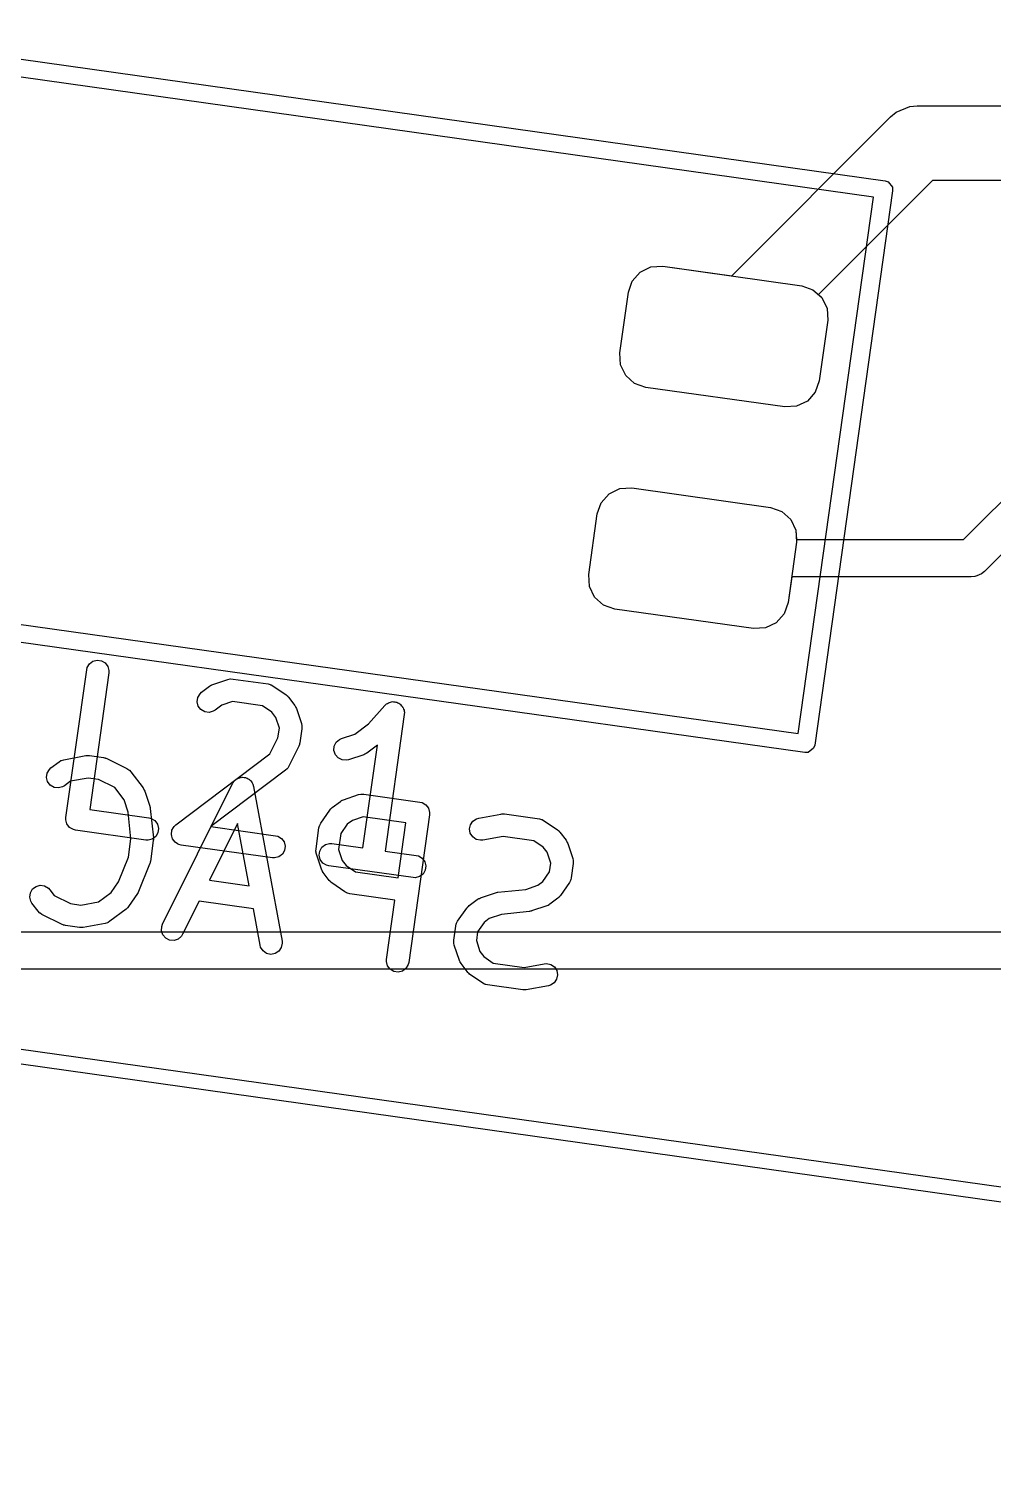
# Model space of a CAD drawing. Header units: millimetres. Extents: x 14 to 286, y -133 to -45.
# Drawn here: x 121.84 to 128.31, y -132.9 to -123.17 of the extents above; entities that cross this region are included whole.
import ezdxf

# ---------------------------------------------------------------- set-up
doc = ezdxf.new("R2010")
doc.units = ezdxf.units.MM
for name, color, linetype, true_color in [('B.Silkscreen', 31, 'CONTINUOUS', 0xe8b2a7), ('F.Cu', 13, 'CONTINUOUS', 0xc83434), ('F.Mask', 201, 'CONTINUOUS', 0xd864ff), ('F.Paste', 253, 'CONTINUOUS', 0xb4a09a), ('F.Silkscreen', 41, 'CONTINUOUS', 0xf2eda1), ('User.Drawings', 9, 'CONTINUOUS', 0xc2c2c2)]:
    doc.layers.add(name, color=color, linetype=linetype, true_color=true_color)

msp = doc.modelspace()

# ---------------------------------------------------------------- linework, layer by layer
at = {"layer": 'B.Silkscreen', "linetype": 'CONTINUOUS'}
for p, q in [((121.991974, -128.116059), (122.045757, -128.075531)), ((122.045757, -128.075531), (122.05831, -128.067876)), ((122.05831, -128.067876), (122.060919, -128.067201)), ((122.060919, -128.067201), (122.06318, -128.065737)), ((122.06318, -128.065737), (122.077309, -128.061669)), ((122.077309, -128.061669), (122.225403, -128.034395)), ((122.225403, -128.034395), (122.232817, -128.033771)), ((122.232817, -128.033771), (122.234735, -128.033275)), ((122.234735, -128.033275), (122.237397, -128.033385)), ((122.237397, -128.033385), (122.240054, -128.033162)), ((122.240054, -128.033162), (122.241992, -128.033576)), ((122.241992, -128.033576), (122.249425, -128.033885)), ((122.249425, -128.033885), (122.343737, -128.04714)), ((122.343737, -128.04714), (122.350966, -128.048892)), ((122.350966, -128.048892), (122.352944, -128.049028)), ((122.352944, -128.049028), (122.355436, -128.049975)), ((122.355436, -128.049975), (122.358026, -128.050603)), ((122.358026, -128.050603), (122.359732, -128.051608)), ((122.359732, -128.051608), (122.366688, -128.054252)), ((122.366688, -128.054252), (122.501527, -128.121289)), ((121.962231, -128.180208), (121.966303, -128.15123)), ((121.969557, -128.20854), (121.962231, -128.180208)), ((121.966303, -128.15123), (121.981156, -128.126016)), ((121.981156, -128.126016), (121.991974, -128.116059)), ((122.121888, -128.205982), (122.082246, -128.235855)), ((122.2406, -128.184118), (122.121888, -128.205982)), ((122.310807, -128.193986), (122.2406, -128.184118)), ((122.418894, -128.247722), (122.310807, -128.193986)), ((122.501527, -128.121289), (122.513987, -128.129093)), ((122.513987, -128.129093), (122.515756, -128.131124)), ((122.515756, -128.131124), (122.518079, -128.132492)), ((122.518079, -128.132492), (122.528036, -128.143311)), ((122.528036, -128.143311), (122.609092, -128.250877)), ((123.209253, -128.220568), (123.217057, -128.208107)), ((123.217057, -128.208107), (123.221098, -128.204586)), ((123.221098, -128.204586), (123.224138, -128.200174)), ((123.224138, -128.200174), (123.232031, -128.19506)), ((123.232031, -128.19506), (123.239121, -128.188884)), ((123.239121, -128.188884), (123.244198, -128.187178)), ((123.244198, -128.187178), (123.248698, -128.184264)), ((123.248698, -128.184264), (123.25795, -128.182559)), ((123.25795, -128.182559), (123.266861, -128.179567)), ((123.266861, -128.179567), (123.272203, -128.179934)), ((123.272203, -128.179934), (123.277478, -128.178963)), ((123.277478, -128.178963), (123.286681, -128.18093)), ((123.286681, -128.18093), (123.296056, -128.181575)), ((123.296056, -128.181575), (123.300852, -128.183959)), ((123.300852, -128.183959), (123.306095, -128.18508)), ((123.306095, -128.18508), (123.313839, -128.190416)), ((123.313839, -128.190416), (123.32226, -128.194602)), ((123.32226, -128.194602), (123.325781, -128.198643)), ((123.325781, -128.198643), (123.330193, -128.201683)), ((123.330193, -128.201683), (123.335304, -128.209573)), ((121.987169, -128.231911), (121.969557, -128.20854)), ((122.012383, -128.246764), (121.987169, -128.231911)), ((122.041361, -128.250836), (122.012383, -128.246764)), ((122.069693, -128.24351), (122.041361, -128.250836)), ((122.082246, -128.235855), (122.069693, -128.24351)), ((122.481973, -128.33143), (122.418894, -128.247722)), ((122.609092, -128.250877), (122.612964, -128.257227)), ((122.612964, -128.257227), (122.614268, -128.258723)), ((122.614268, -128.258723), (122.61536, -128.261156)), ((122.61536, -128.261156), (122.616747, -128.263429)), ((122.616747, -128.263429), (122.617242, -128.265346)), ((122.617242, -128.265346), (122.620292, -128.272135)), ((122.620292, -128.272135), (122.654193, -128.373074)), ((122.739991, -129.164444), (123.209253, -128.220568)), ((123.335304, -128.209573), (123.341484, -128.216666)), ((123.341484, -128.216666), (123.34319, -128.221746)), ((123.34319, -128.221746), (123.346103, -128.226243)), ((123.346103, -128.226243), (123.350171, -128.240372)), ((123.350171, -128.240372), (123.541088, -129.277031)), ((123.95324, -128.329424), (124.054179, -128.295523)), ((124.054179, -128.295523), (124.068508, -128.29223)), ((124.068508, -128.29223), (124.071195, -128.292414)), ((124.071195, -128.292414), (124.073805, -128.29174)), ((124.073805, -128.29174), (124.088495, -128.29235)), ((124.088495, -128.29235), (124.46574, -128.345368)), ((122.509377, -128.413026), (122.481973, -128.33143)), ((122.654193, -128.373074), (122.654448, -128.374187)), ((122.654448, -128.374187), (122.654709, -128.374666)), ((122.654709, -128.374666), (122.656028, -128.38106)), ((122.656028, -128.38106), (122.657486, -128.387403)), ((122.657486, -128.387403), (122.657448, -128.387944)), ((122.657448, -128.387944), (122.65768, -128.389065)), ((122.65768, -128.389065), (122.678326, -128.584315)), ((123.801164, -128.486182), (123.861574, -128.398499)), ((123.861574, -128.398499), (123.866376, -128.392813)), ((123.866376, -128.392813), (123.867381, -128.391108)), ((123.867381, -128.391108), (123.869338, -128.389306)), ((123.869338, -128.389306), (123.871061, -128.387267)), ((123.871061, -128.387267), (123.872725, -128.386188)), ((123.872725, -128.386188), (123.878199, -128.381151)), ((123.878199, -128.381151), (123.931982, -128.340623)), ((123.931982, -128.340623), (123.938334, -128.336748)), ((123.938334, -128.336748), (123.939828, -128.335448)), ((123.939828, -128.335448), (123.942257, -128.334356)), ((123.942257, -128.334356), (123.944535, -128.332968)), ((123.944535, -128.332968), (123.946454, -128.332471)), ((123.946454, -128.332471), (123.95324, -128.329424)), ((124.46574, -128.345368), (124.480029, -128.348831)), ((124.480029, -128.348831), (124.505243, -128.363684)), ((124.505243, -128.363684), (124.522854, -128.387054)), ((124.522854, -128.387054), (124.530182, -128.415386)), ((122.528187, -128.590906), (122.509377, -128.413026)), ((123.243403, -128.488819), (123.054706, -128.868364)), ((123.320173, -128.905673), (123.243403, -128.488819)), ((123.793485, -128.501683), (123.794049, -128.499049)), ((123.794049, -128.499049), (123.801164, -128.486182)), ((123.97819, -128.493622), (123.93473, -128.556704)), ((124.012535, -128.467742), (123.97819, -128.493622)), ((124.085151, -128.443354), (124.012535, -128.467742)), ((124.370594, -128.48347), (124.085151, -128.443354)), ((124.318569, -128.853641), (124.370594, -128.48347)), ((124.529572, -128.430076), (124.390399, -129.420344)), ((124.530182, -128.415386), (124.529572, -128.430076)), ((124.798082, -128.525372), (124.804199, -128.496755)), ((124.804199, -128.496755), (124.820801, -128.472657)), ((124.820801, -128.472657), (124.845362, -128.456747)), ((124.845362, -128.456747), (124.859491, -128.452679)), ((124.859491, -128.452679), (125.007585, -128.425405)), ((125.007585, -128.425405), (125.014999, -128.424781)), ((125.014999, -128.424781), (125.016917, -128.424285)), ((125.016917, -128.424285), (125.019579, -128.424395)), ((125.019579, -128.424395), (125.022236, -128.424172)), ((125.022236, -128.424172), (125.024174, -128.424586)), ((125.024174, -128.424586), (125.031607, -128.424895)), ((125.031607, -128.424895), (125.267385, -128.458032)), ((125.267385, -128.458032), (125.281674, -128.461495)), ((125.281674, -128.461495), (125.283996, -128.462862)), ((125.283996, -128.462862), (125.286631, -128.463426)), ((125.286631, -128.463426), (125.299498, -128.470541)), ((125.299498, -128.470541), (125.387181, -128.530951)), ((122.510875, -128.714087), (122.528187, -128.590906)), ((122.678326, -128.584315), (122.678344, -128.586879)), ((122.678344, -128.586879), (122.678621, -128.587949)), ((122.678621, -128.587949), (122.678392, -128.593472)), ((122.678392, -128.593472), (122.678432, -128.599017)), ((123.768773, -128.659762), (123.788655, -128.518295)), ((123.788655, -128.518295), (123.792118, -128.504006)), ((123.792118, -128.504006), (123.793485, -128.501683)), ((123.93473, -128.556704), (123.919777, -128.663105)), ((124.803383, -128.554152), (124.798082, -128.525372)), ((124.819293, -128.578713), (124.803383, -128.554152)), ((124.843391, -128.595315), (124.819293, -128.578713)), ((124.872008, -128.601432), (124.843391, -128.595315)), ((125.022782, -128.575128), (124.886659, -128.600199)), ((125.228975, -128.604107), (125.022782, -128.575128)), ((125.387181, -128.530951), (125.392863, -128.53575)), ((125.392863, -128.53575), (125.394572, -128.536757)), ((125.394572, -128.536757), (125.396377, -128.538718)), ((125.396377, -128.538718), (125.398413, -128.540438)), ((125.398413, -128.540438), (125.39949, -128.542101)), ((125.39949, -128.542101), (125.404528, -128.547575)), ((125.404528, -128.547575), (125.445057, -128.601358)), ((122.678012, -128.602639), (122.658131, -128.744106)), ((122.678118, -128.600079), (122.678012, -128.602639)), ((122.678432, -128.599017), (122.678118, -128.600079)), ((123.768163, -128.674452), (123.768773, -128.659762)), ((123.768837, -128.677061), (123.768163, -128.674452)), ((123.768653, -128.679749), (123.768837, -128.677061)), ((123.771946, -128.694079), (123.768653, -128.679749)), ((123.805847, -128.795017), (123.771946, -128.694079)), ((123.919777, -128.663105), (123.944166, -128.735721)), ((124.886659, -128.600199), (124.872008, -128.601432)), ((125.292058, -128.647568), (125.228975, -128.604107)), ((125.317937, -128.681911), (125.292058, -128.647568)), ((125.342326, -128.754527), (125.317937, -128.681911)), ((125.445057, -128.601358), (125.44893, -128.60771)), ((125.44893, -128.60771), (125.450233, -128.609205)), ((125.450233, -128.609205), (125.451325, -128.611637)), ((125.451325, -128.611637), (125.452712, -128.613911)), ((125.452712, -128.613911), (125.453207, -128.615827)), ((125.453207, -128.615827), (125.456257, -128.622616)), ((125.456257, -128.622616), (125.490158, -128.723554)), ((122.443762, -128.879894), (122.510875, -128.714087)), ((122.653382, -128.761808), (122.579717, -128.943803)), ((122.654106, -128.759348), (122.653382, -128.761808)), ((122.654668, -128.758395), (122.654106, -128.759348)), ((122.655972, -128.753013), (122.654668, -128.758395)), ((122.657536, -128.747704), (122.655972, -128.753013)), ((122.658131, -128.744106), (122.657527, -128.746598)), ((122.657527, -128.746598), (122.657536, -128.747704)), ((123.944166, -128.735721), (123.970045, -128.770064)), ((123.970045, -128.770064), (124.033127, -128.813524)), ((125.334, -128.813774), (125.342326, -128.754527)), ((125.493331, -128.757871), (125.480076, -128.852183)), ((125.490158, -128.723554), (125.493451, -128.737884)), ((125.493451, -128.737884), (125.493266, -128.740571)), ((125.493266, -128.740571), (125.493941, -128.743181)), ((125.493941, -128.743181), (125.493331, -128.757871)), ((122.394928, -128.950775), (122.443762, -128.879894)), ((123.054706, -128.868364), (123.320173, -128.905673)), ((123.808896, -128.801807), (123.805847, -128.795017)), ((123.809392, -128.803722), (123.808896, -128.801807)), ((123.810776, -128.805992), (123.809392, -128.803722)), ((123.811871, -128.808429), (123.810776, -128.805992)), ((123.813175, -128.809925), (123.811871, -128.808429)), ((123.817047, -128.816275), (123.813175, -128.809925)), ((123.857576, -128.870058), (123.817047, -128.816275)), ((123.862615, -128.875533), (123.857576, -128.870058)), ((123.863691, -128.877194), (123.862615, -128.875533)), ((123.865724, -128.878911), (123.863691, -128.877194)), ((123.867532, -128.880876), (123.865724, -128.878911)), ((123.86924, -128.881882), (123.867532, -128.880876)), ((123.874922, -128.886682), (123.86924, -128.881882)), ((123.962606, -128.947092), (123.874922, -128.886682)), ((124.033127, -128.813524), (124.318569, -128.853641)), ((125.256196, -128.902735), (125.29054, -128.876855)), ((125.29054, -128.876855), (125.334, -128.813774)), ((125.467567, -128.884296), (125.407157, -128.97198)), ((125.474682, -128.871429), (125.467567, -128.884296)), ((125.475245, -128.868794), (125.474682, -128.871429)), ((125.476613, -128.866472), (125.475245, -128.868794)), ((125.480076, -128.852183), (125.476613, -128.866472)), ((121.849567, -128.981855), (121.853639, -128.952877)), ((121.856894, -129.010187), (121.849567, -128.981855)), ((121.853639, -128.952877), (121.868491, -128.927662)), ((121.868491, -128.927662), (121.891862, -128.910051)), ((121.891862, -128.910051), (121.920194, -128.902724)), ((121.920194, -128.902724), (121.949172, -128.906796)), ((121.949172, -128.906796), (121.974387, -128.921648)), ((121.974387, -128.921648), (121.984343, -128.932466)), ((121.984343, -128.932466), (122.014216, -128.972109)), ((122.014216, -128.972109), (122.122305, -129.025847)), ((122.311224, -129.01385), (122.394928, -128.950775)), ((122.571957, -128.958214), (122.511547, -129.045898)), ((122.572512, -128.95721), (122.571957, -128.958214)), ((122.572891, -128.956825), (122.572512, -128.95721)), ((122.575913, -128.951058), (122.572891, -128.956825)), ((122.579072, -128.945347), (122.575913, -128.951058)), ((122.579185, -128.944817), (122.579072, -128.945347)), ((122.579717, -128.943803), (122.579185, -128.944817)), ((123.975473, -128.954207), (123.962606, -128.947092)), ((123.978107, -128.95477), (123.975473, -128.954207)), ((123.98043, -128.956138), (123.978107, -128.95477)), ((123.994719, -128.959601), (123.98043, -128.956138)), ((124.297693, -129.002181), (123.994719, -128.959601)), ((124.870607, -128.987309), (124.971546, -128.953407)), ((124.971546, -128.953407), (124.972661, -128.95315)), ((124.972661, -128.95315), (124.973139, -128.952891)), ((124.973139, -128.952891), (124.979523, -128.951573)), ((124.979523, -128.951573), (124.985875, -128.950114)), ((124.985875, -128.950114), (124.986417, -128.950151)), ((124.986417, -128.950151), (124.987538, -128.94992)), ((124.987538, -128.94992), (125.1746, -128.930139)), ((125.1746, -128.930139), (125.256196, -128.902735)), ((125.396009, -128.984286), (125.390532, -128.989327)), ((125.397669, -128.983211), (125.396009, -128.984286)), ((125.399386, -128.981178), (125.397669, -128.983211)), ((125.40135, -128.979371), (125.399386, -128.981178)), ((125.402356, -128.977662), (125.40135, -128.979371)), ((125.407157, -128.97198), (125.402356, -128.977662)), ((121.864549, -129.02274), (121.856894, -129.010187)), ((121.905078, -129.076523), (121.864549, -129.02274)), ((121.915034, -129.087341), (121.905078, -129.076523)), ((122.122305, -129.025847), (122.19251, -129.035713)), ((122.19251, -129.035713), (122.311224, -129.01385)), ((122.494922, -129.063245), (122.387356, -129.144302)), ((122.500397, -129.058205), (122.494922, -129.063245)), ((122.502059, -129.057129), (122.500397, -129.058205)), ((122.503779, -129.055092), (122.502059, -129.057129)), ((122.50574, -129.053288), (122.503779, -129.055092)), ((122.506744, -129.051582), (122.50574, -129.053288)), ((122.511547, -129.045898), (122.506744, -129.051582)), ((122.984317, -129.009946), (122.874307, -129.231222)), ((123.34881, -129.061172), (122.984317, -129.009946)), ((123.393568, -129.304199), (123.34881, -129.061172)), ((124.241859, -129.399468), (124.297693, -129.002181)), ((124.718532, -129.144067), (124.778942, -129.056384)), ((124.778942, -129.056384), (124.783744, -129.050698)), ((124.783744, -129.050698), (124.784749, -129.048993)), ((124.784749, -129.048993), (124.786706, -129.047191)), ((124.786706, -129.047191), (124.788429, -129.045152)), ((124.788429, -129.045152), (124.790093, -129.044073)), ((124.790093, -129.044073), (124.795567, -129.039036)), ((124.795567, -129.039036), (124.84935, -128.998508)), ((124.84935, -128.998508), (124.855703, -128.994633)), ((124.855703, -128.994633), (124.857195, -128.993334)), ((124.857195, -128.993334), (124.859623, -128.992243)), ((124.859623, -128.992243), (124.861903, -128.990853)), ((124.861903, -128.990853), (124.863823, -128.990356)), ((124.863823, -128.990356), (124.870607, -128.987309)), ((125.198562, -129.078442), (125.011499, -129.098222)), ((125.199682, -129.07821), (125.198562, -129.078442)), ((125.200224, -129.078248), (125.199682, -129.07821)), ((125.206594, -129.076783), (125.200224, -129.078248)), ((125.212961, -129.07547), (125.206594, -129.076783)), ((125.213435, -129.075212), (125.212961, -129.07547)), ((125.214554, -129.074955), (125.213435, -129.075212)), ((125.315492, -129.041054), (125.214554, -129.074955)), ((125.322278, -129.038005), (125.315492, -129.041054)), ((125.324196, -129.03751), (125.322278, -129.038005)), ((125.32647, -129.036123), (125.324196, -129.03751)), ((125.328904, -129.03503), (125.32647, -129.036123)), ((125.330399, -129.033727), (125.328904, -129.03503)), ((125.336749, -129.029855), (125.330399, -129.033727)), ((125.390532, -128.989327), (125.336749, -129.029855)), ((121.917356, -129.088708), (121.915034, -129.087341)), ((121.919126, -129.09074), (121.917356, -129.088708)), ((121.931586, -129.098544), (121.919126, -129.09074)), ((122.066426, -129.165581), (121.931586, -129.098544)), ((122.073379, -129.168224), (122.066426, -129.165581)), ((122.075087, -129.16923), (122.073379, -129.168224)), ((122.077676, -129.169857), (122.075087, -129.16923)), ((122.080169, -129.170805), (122.077676, -129.169857)), ((122.082147, -129.170941), (122.080169, -129.170805)), ((122.089376, -129.172693), (122.082147, -129.170941)), ((122.183688, -129.185948), (122.089376, -129.172693)), ((122.355805, -129.158163), (122.20771, -129.185438)), ((122.369934, -129.154096), (122.355805, -129.158163)), ((122.372194, -129.152631), (122.369934, -129.154096)), ((122.374803, -129.151957), (122.372194, -129.152631)), ((122.387356, -129.144302), (122.374803, -129.151957)), ((122.73276, -129.207383), (122.734767, -129.178188)), ((122.734767, -129.178188), (122.739991, -129.164444)), ((124.692769, -129.270491), (124.706023, -129.17618)), ((124.706023, -129.17618), (124.709486, -129.161891)), ((124.709486, -129.161891), (124.710853, -129.159568)), ((124.710853, -129.159568), (124.711417, -129.156934)), ((124.711417, -129.156934), (124.718532, -129.144067)), ((124.895558, -129.151507), (124.852098, -129.214589)), ((124.929902, -129.125627), (124.895558, -129.151507)), ((125.011499, -129.098222), (124.929902, -129.125627)), ((122.19112, -129.186256), (122.183688, -129.185948)), ((122.193059, -129.186671), (122.19112, -129.186256)), ((122.195715, -129.186447), (122.193059, -129.186671)), ((122.198378, -129.186558), (122.195715, -129.186447)), ((122.200295, -129.186061), (122.198378, -129.186558)), ((122.20771, -129.185438), (122.200295, -129.186061)), ((122.742076, -129.235123), (122.73276, -129.207383)), ((122.7613, -129.257187), (122.742076, -129.235123)), ((122.787504, -129.270215), (122.7613, -129.257187)), ((122.816699, -129.272222), (122.787504, -129.270215)), ((122.844439, -129.262906), (122.816699, -129.272222)), ((122.866503, -129.243682), (122.844439, -129.262906)), ((122.874307, -129.231222), (122.866503, -129.243682)), ((123.541088, -129.277031), (123.542321, -129.291682)), ((124.69216, -129.285182), (124.692769, -129.270491)), ((124.852098, -129.214589), (124.843772, -129.273834)), ((124.843772, -129.273834), (124.868161, -129.346452)), ((123.397636, -129.318328), (123.393568, -129.304199)), ((123.413546, -129.342889), (123.397636, -129.318328)), ((123.437644, -129.359491), (123.413546, -129.342889)), ((123.466261, -129.365608), (123.437644, -129.359491)), ((123.495041, -129.360308), (123.466261, -129.365608)), ((123.519602, -129.344397), (123.495041, -129.360308)), ((123.536204, -129.3203), (123.519602, -129.344397)), ((123.542321, -129.291682), (123.536204, -129.3203)), ((124.692834, -129.287788), (124.69216, -129.285182)), ((124.692649, -129.290478), (124.692834, -129.287788)), ((124.695942, -129.304807), (124.692649, -129.290478)), ((124.729843, -129.405747), (124.695942, -129.304807)), ((124.868161, -129.346452), (124.894041, -129.380793)), ((124.241249, -129.414158), (124.241859, -129.399468)), ((124.248577, -129.44249), (124.241249, -129.414158)), ((124.266188, -129.46586), (124.248577, -129.44249)), ((124.291402, -129.480713), (124.266188, -129.46586)), ((124.372083, -129.459847), (124.348713, -129.477458)), ((124.386936, -129.434633), (124.372083, -129.459847)), ((124.390399, -129.420344), (124.386936, -129.434633)), ((124.732892, -129.412535), (124.729843, -129.405747)), ((124.733388, -129.414452), (124.732892, -129.412535)), ((124.734773, -129.416724), (124.733388, -129.414452)), ((124.735867, -129.419158), (124.734773, -129.416724)), ((124.73717, -129.420653), (124.735867, -129.419158)), ((124.741043, -129.427004), (124.73717, -129.420653)), ((124.781571, -129.480787), (124.741043, -129.427004)), ((124.894041, -129.380793), (124.957123, -129.424255)), ((124.957123, -129.424255), (125.163313, -129.453232)), ((125.163313, -129.453232), (125.29944, -129.428163)), ((125.29944, -129.428163), (125.314091, -129.42693)), ((125.314091, -129.42693), (125.342709, -129.433047)), ((125.342709, -129.433047), (125.366806, -129.449649)), ((125.366806, -129.449649), (125.382717, -129.47421)), ((124.320381, -129.484786), (124.291402, -129.480713)), ((124.348713, -129.477458), (124.320381, -129.484786)), ((124.786607, -129.486259), (124.781571, -129.480787)), ((124.787685, -129.487923), (124.786607, -129.486259)), ((124.789721, -129.489643), (124.787685, -129.487923)), ((124.791527, -129.491605), (124.789721, -129.489643)), ((124.793234, -129.49261), (124.791527, -129.491605)), ((124.798917, -129.497411), (124.793234, -129.49261)), ((124.886601, -129.557822), (124.798917, -129.497411)), ((124.899468, -129.564937), (124.886601, -129.557822)), ((124.902102, -129.5655), (124.899468, -129.564937)), ((124.904425, -129.566868), (124.902102, -129.5655)), ((124.918714, -129.570331), (124.904425, -129.566868)), ((125.154492, -129.603467), (124.918714, -129.570331)), ((125.365298, -129.555705), (125.340738, -129.571615)), ((125.3819, -129.531607), (125.365298, -129.555705)), ((125.388017, -129.50299), (125.3819, -129.531607)), ((125.382717, -129.47421), (125.388017, -129.50299)), ((125.161921, -129.603775), (125.154492, -129.603467)), ((125.163863, -129.60419), (125.161921, -129.603775)), ((125.166525, -129.603965), (125.163863, -129.60419)), ((125.169182, -129.604076), (125.166525, -129.603965)), ((125.171094, -129.603581), (125.169182, -129.604076)), ((125.178514, -129.602957), (125.171094, -129.603581)), ((125.326609, -129.575682), (125.178514, -129.602957)), ((125.340738, -129.571615), (125.326609, -129.575682))]:
    msp.add_line(p, q, dxfattribs=at)
at = {"layer": 'F.Cu', "linetype": 'CONTINUOUS'}
for p, q in [((127.621624, -123.754223), (127.659508, -123.723132)), ((127.659508, -123.723132), (127.749628, -123.685803)), ((127.749628, -123.685803), (127.749637, -123.685803)), ((127.749637, -123.685803), (127.7984, -123.681)), ((127.7984, -123.681), (134.110446, -123.681)), ((126.555878, -124.819967), (127.621624, -123.754223)), ((127.901953, -124.181), (127.137729, -124.945224)), ((134.214, -124.181), (127.901953, -124.181)), ((125.889331, -124.854084), (125.942592, -124.794409)), ((125.942592, -124.794409), (126.014637, -124.75966)), ((126.014637, -124.75966), (126.094495, -124.755125)), ((126.094495, -124.755125), (126.555878, -124.819967)), ((125.86296, -124.929599), (125.889331, -124.854084)), ((125.805899, -125.335609), (125.86296, -124.929599)), ((127.137729, -124.945224), (127.160537, -124.96558)), ((127.160537, -124.96558), (127.195286, -125.037625)), ((128.109524, -126.5869), (129.731711, -124.964712)), ((127.195286, -125.037625), (127.199821, -125.117483)), ((127.199821, -125.117483), (127.14276, -125.523493)), ((129.871877, -125.1781), (128.249688, -126.800288)), ((125.810434, -125.415467), (125.805899, -125.335609)), ((125.845183, -125.487512), (125.810434, -125.415467)), ((125.904858, -125.540773), (125.845183, -125.487512)), ((125.980373, -125.567145), (125.904858, -125.540773)), ((126.911225, -125.697967), (125.980373, -125.567145)), ((127.14276, -125.523493), (127.116389, -125.599008)), ((127.063128, -125.658683), (126.991083, -125.693432)), ((127.116389, -125.599008), (127.063128, -125.658683)), ((126.991083, -125.693432), (126.911225, -125.697967)), ((125.733833, -126.279811), (125.805878, -126.245062)), ((125.805878, -126.245062), (125.885736, -126.240527)), ((125.885736, -126.240527), (126.816588, -126.371349)), ((125.654201, -126.415001), (125.680572, -126.339486)), ((125.680572, -126.339486), (125.733833, -126.279811)), ((125.59714, -126.821011), (125.654201, -126.415001)), ((126.816588, -126.371349), (126.892103, -126.397721)), ((126.892103, -126.397721), (126.951778, -126.450982)), ((126.951778, -126.450982), (126.986527, -126.523027)), ((126.986527, -126.523027), (126.990154, -126.5869)), ((126.990154, -126.5869), (128.109524, -126.5869)), ((125.601675, -126.900869), (125.59714, -126.821011)), ((126.958173, -126.8369), (126.934001, -127.008895)), ((128.1613, -126.8369), (126.958173, -126.8369)), ((128.185686, -126.834498), (128.1613, -126.8369)), ((128.185687, -126.834498), (128.185686, -126.834498)), ((128.199739, -126.828677), (128.185687, -126.834498)), ((128.230746, -126.815834), (128.199739, -126.828677)), ((128.230751, -126.815828), (128.230746, -126.815834)), ((128.249688, -126.800288), (128.230751, -126.815828)), ((125.636424, -126.972914), (125.601675, -126.900869)), ((125.696099, -127.026175), (125.636424, -126.972914)), ((125.771614, -127.052547), (125.696099, -127.026175)), ((126.934001, -127.008895), (126.90763, -127.08441)), ((126.702466, -127.183369), (125.771614, -127.052547)), ((126.90763, -127.08441), (126.854369, -127.144085)), ((126.782324, -127.178834), (126.702466, -127.183369)), ((126.854369, -127.144085), (126.782324, -127.178834)), ((121.271677, -129.215), (130.311641, -129.215)), ((130.276505, -129.465), (121.2199, -129.465))]:
    msp.add_line(p, q, dxfattribs=at)
at = {"layer": 'F.Mask', "linetype": 'CONTINUOUS'}
for p, q in [((125.889331, -124.854084), (125.942592, -124.794409)), ((125.942592, -124.794409), (126.014637, -124.75966)), ((126.014637, -124.75966), (126.094495, -124.755125)), ((126.094495, -124.755125), (127.025347, -124.885947)), ((125.86296, -124.929599), (125.889331, -124.854084)), ((127.025347, -124.885947), (127.100862, -124.912319)), ((125.805899, -125.335609), (125.86296, -124.929599)), ((127.100862, -124.912319), (127.160537, -124.96558)), ((127.160537, -124.96558), (127.195286, -125.037625)), ((127.195286, -125.037625), (127.199821, -125.117483)), ((127.199821, -125.117483), (127.14276, -125.523493)), ((125.810434, -125.415467), (125.805899, -125.335609)), ((125.845183, -125.487512), (125.810434, -125.415467)), ((125.904858, -125.540773), (125.845183, -125.487512)), ((125.980373, -125.567145), (125.904858, -125.540773)), ((126.911225, -125.697967), (125.980373, -125.567145)), ((127.14276, -125.523493), (127.116389, -125.599008)), ((127.063128, -125.658683), (126.991083, -125.693432)), ((127.116389, -125.599008), (127.063128, -125.658683)), ((126.991083, -125.693432), (126.911225, -125.697967)), ((125.733833, -126.279811), (125.805878, -126.245062)), ((125.805878, -126.245062), (125.885736, -126.240527)), ((125.885736, -126.240527), (126.816588, -126.371349)), ((125.654201, -126.415001), (125.680572, -126.339486)), ((125.680572, -126.339486), (125.733833, -126.279811)), ((125.59714, -126.821011), (125.654201, -126.415001)), ((126.816588, -126.371349), (126.892103, -126.397721)), ((126.892103, -126.397721), (126.951778, -126.450982)), ((126.951778, -126.450982), (126.986527, -126.523027)), ((126.986527, -126.523027), (126.991062, -126.602885)), ((126.991062, -126.602885), (126.934001, -127.008895)), ((125.601675, -126.900869), (125.59714, -126.821011)), ((125.636424, -126.972914), (125.601675, -126.900869)), ((125.696099, -127.026175), (125.636424, -126.972914)), ((125.771614, -127.052547), (125.696099, -127.026175)), ((126.934001, -127.008895), (126.90763, -127.08441)), ((126.702466, -127.183369), (125.771614, -127.052547)), ((126.90763, -127.08441), (126.854369, -127.144085)), ((126.782324, -127.178834), (126.702466, -127.183369)), ((126.854369, -127.144085), (126.782324, -127.178834))]:
    msp.add_line(p, q, dxfattribs=at)
at = {"layer": 'F.Paste', "linetype": 'CONTINUOUS'}
for p, q in [((125.889331, -124.854084), (125.942592, -124.794409)), ((125.942592, -124.794409), (126.014637, -124.75966)), ((126.014637, -124.75966), (126.094495, -124.755125)), ((126.094495, -124.755125), (127.025347, -124.885947)), ((125.86296, -124.929599), (125.889331, -124.854084)), ((127.025347, -124.885947), (127.100862, -124.912319)), ((125.805899, -125.335609), (125.86296, -124.929599)), ((127.100862, -124.912319), (127.160537, -124.96558)), ((127.160537, -124.96558), (127.195286, -125.037625)), ((127.195286, -125.037625), (127.199821, -125.117483)), ((127.199821, -125.117483), (127.14276, -125.523493)), ((125.810434, -125.415467), (125.805899, -125.335609)), ((125.845183, -125.487512), (125.810434, -125.415467)), ((125.904858, -125.540773), (125.845183, -125.487512)), ((125.980373, -125.567145), (125.904858, -125.540773)), ((126.911225, -125.697967), (125.980373, -125.567145)), ((127.14276, -125.523493), (127.116389, -125.599008)), ((127.063128, -125.658683), (126.991083, -125.693432)), ((127.116389, -125.599008), (127.063128, -125.658683)), ((126.991083, -125.693432), (126.911225, -125.697967)), ((125.733833, -126.279811), (125.805878, -126.245062)), ((125.805878, -126.245062), (125.885736, -126.240527)), ((125.885736, -126.240527), (126.816588, -126.371349)), ((125.654201, -126.415001), (125.680572, -126.339486)), ((125.680572, -126.339486), (125.733833, -126.279811)), ((125.59714, -126.821011), (125.654201, -126.415001)), ((126.816588, -126.371349), (126.892103, -126.397721)), ((126.892103, -126.397721), (126.951778, -126.450982)), ((126.951778, -126.450982), (126.986527, -126.523027)), ((126.986527, -126.523027), (126.991062, -126.602885)), ((126.991062, -126.602885), (126.934001, -127.008895)), ((125.601675, -126.900869), (125.59714, -126.821011)), ((125.636424, -126.972914), (125.601675, -126.900869)), ((125.696099, -127.026175), (125.636424, -126.972914)), ((125.771614, -127.052547), (125.696099, -127.026175)), ((126.934001, -127.008895), (126.90763, -127.08441)), ((126.702466, -127.183369), (125.771614, -127.052547)), ((126.90763, -127.08441), (126.854369, -127.144085)), ((126.782324, -127.178834), (126.702466, -127.183369)), ((126.854369, -127.144085), (126.782324, -127.178834))]:
    msp.add_line(p, q, dxfattribs=at)
at = {"layer": 'F.Silkscreen', "linetype": 'CONTINUOUS'}
for p, q in [((120.354821, -123.16585), (127.583778, -124.181813)), ((127.507661, -124.292294), (120.397536, -123.293032)), ((127.583778, -124.181813), (127.60588, -124.189531)), ((127.60588, -124.189531), (127.633517, -124.226206)), ((127.002463, -127.886967), (127.507661, -124.292294)), ((127.634844, -124.249579), (127.112945, -127.963084)), ((127.633517, -124.226206), (127.634844, -124.249579)), ((120.575477, -126.983713), (127.002463, -127.886967)), ((127.045178, -128.01415), (120.534166, -127.099087)), ((122.23506, -127.444353), (122.249913, -127.419139)), ((122.249913, -127.419139), (122.273283, -127.401528)), ((122.273283, -127.401528), (122.301615, -127.3942)), ((122.301615, -127.3942), (122.330594, -127.398273)), ((122.330594, -127.398273), (122.355808, -127.413126)), ((122.355808, -127.413126), (122.373419, -127.436496)), ((122.092424, -128.44891), (122.231597, -127.458642)), ((122.231597, -127.458642), (122.23506, -127.444353)), ((122.380137, -127.479518), (122.251401, -128.395515)), ((122.373419, -127.436496), (122.380747, -127.464828)), ((122.380747, -127.464828), (122.380137, -127.479518)), ((123.077007, -127.557802), (123.177946, -127.523901)), ((123.177946, -127.523901), (123.192275, -127.520608)), ((123.192275, -127.520608), (123.194962, -127.520792)), ((123.194962, -127.520792), (123.197572, -127.520118)), ((123.197572, -127.520118), (123.212262, -127.520728)), ((123.212262, -127.520728), (123.44804, -127.553865)), ((122.976295, -127.644702), (122.991147, -127.619487)), ((122.991147, -127.619487), (123.001965, -127.609531)), ((123.001965, -127.609531), (123.055748, -127.569002)), ((123.055748, -127.569002), (123.0621, -127.565128)), ((123.0621, -127.565128), (123.063595, -127.563826)), ((123.063595, -127.563826), (123.066027, -127.562733)), ((123.066027, -127.562733), (123.068301, -127.561347)), ((123.068301, -127.561347), (123.070218, -127.560851)), ((123.070218, -127.560851), (123.077007, -127.557802)), ((123.44804, -127.553865), (123.462329, -127.557328)), ((123.462329, -127.557328), (123.464651, -127.558695)), ((123.464651, -127.558695), (123.467286, -127.559259)), ((123.467286, -127.559259), (123.480153, -127.566374)), ((123.480153, -127.566374), (123.567836, -127.626784)), ((122.972223, -127.67368), (122.976295, -127.644702)), ((122.97955, -127.702012), (122.972223, -127.67368)), ((122.997161, -127.725383), (122.97955, -127.702012)), ((123.136302, -127.69612), (123.092239, -127.729325)), ((123.208918, -127.671732), (123.136302, -127.69612)), ((123.40963, -127.69994), (123.208918, -127.671732)), ((123.472712, -127.7434), (123.40963, -127.69994)), ((123.567836, -127.626784), (123.573521, -127.631586)), ((123.573521, -127.631586), (123.575227, -127.632591)), ((123.575227, -127.632591), (123.577028, -127.634548)), ((123.577028, -127.634548), (123.579068, -127.636271)), ((123.579068, -127.636271), (123.580146, -127.637935)), ((123.580146, -127.637935), (123.585184, -127.643409)), ((123.585184, -127.643409), (123.625712, -127.697192)), ((123.625712, -127.697192), (123.629586, -127.703544)), ((123.629586, -127.703544), (123.630887, -127.705038)), ((123.630887, -127.705038), (123.631978, -127.707467)), ((123.631978, -127.707467), (123.633367, -127.709745)), ((123.633367, -127.709745), (123.633863, -127.711664)), ((123.633863, -127.711664), (123.636911, -127.71845)), ((123.636911, -127.71845), (123.670812, -127.819389)), ((124.121141, -127.820211), (124.230397, -127.697543)), ((124.230397, -127.697543), (124.230436, -127.697506)), ((124.230436, -127.697506), (124.230449, -127.697485)), ((124.230449, -127.697485), (124.230508, -127.69744)), ((124.230508, -127.69744), (124.241205, -127.687575)), ((124.241205, -127.687575), (124.24789, -127.684341)), ((124.24789, -127.684341), (124.253819, -127.679874)), ((124.253819, -127.679874), (124.260932, -127.678034)), ((124.260932, -127.678034), (124.267549, -127.674834)), ((124.267549, -127.674834), (124.274961, -127.674405)), ((124.274961, -127.674405), (124.282151, -127.672546)), ((124.282151, -127.672546), (124.289429, -127.673568)), ((124.289429, -127.673568), (124.296763, -127.673145)), ((124.296763, -127.673145), (124.303774, -127.675585)), ((124.303774, -127.675585), (124.31113, -127.676619)), ((124.31113, -127.676619), (124.317461, -127.680348)), ((124.317461, -127.680348), (124.324401, -127.682764)), ((124.324401, -127.682764), (124.329947, -127.687704)), ((124.329947, -127.687704), (124.336344, -127.691472)), ((124.336344, -127.691472), (124.340764, -127.697337)), ((124.340764, -127.697337), (124.346254, -127.702227)), ((124.346254, -127.702227), (124.349488, -127.708914)), ((124.349488, -127.708914), (124.353955, -127.714842)), ((124.353955, -127.714842), (124.355794, -127.721954)), ((123.022376, -127.740235), (122.997161, -127.725383)), ((123.051354, -127.744307), (123.022376, -127.740235)), ((123.079686, -127.73698), (123.051354, -127.744307)), ((123.092239, -127.729325), (123.079686, -127.73698)), ((123.498592, -127.777745), (123.472712, -127.7434)), ((123.522981, -127.850361), (123.498592, -127.777745)), ((124.360673, -127.757864), (124.231937, -128.673862)), ((124.355794, -127.721954), (124.358995, -127.728572)), ((124.358995, -127.728572), (124.359423, -127.735984)), ((124.359423, -127.735984), (124.361283, -127.743174)), ((124.360675, -127.757811), (124.360673, -127.757864)), ((124.360684, -127.757786), (124.360675, -127.757811)), ((124.361283, -127.743174), (124.360679, -127.757707)), ((124.360679, -127.757707), (124.360684, -127.757786)), ((123.460147, -128.023174), (123.513884, -127.915086)), ((123.513884, -127.915086), (123.522981, -127.850361)), ((123.673985, -127.853704), (123.660731, -127.948016)), ((123.670812, -127.819389), (123.674105, -127.833718)), ((123.674105, -127.833718), (123.67392, -127.836404)), ((123.67392, -127.836404), (123.674595, -127.839014)), ((123.674595, -127.839014), (123.673985, -127.853704)), ((123.939827, -127.919499), (124.029227, -127.889473)), ((124.029227, -127.889473), (124.121141, -127.820211)), ((123.653619, -127.970967), (123.586581, -128.105806)), ((123.656261, -127.964013), (123.653619, -127.970967)), ((123.657268, -127.962305), (123.656261, -127.964013)), ((123.657896, -127.959712), (123.657268, -127.962305)), ((123.658842, -127.957224), (123.657896, -127.959712)), ((123.658977, -127.95525), (123.658842, -127.957224)), ((123.660731, -127.948016), (123.658977, -127.95525)), ((123.889316, -128.000145), (123.891325, -127.970951)), ((123.898633, -128.027886), (123.889316, -128.000145)), ((123.891325, -127.970951), (123.904352, -127.944747)), ((123.904352, -127.944747), (123.926416, -127.925523)), ((123.926416, -127.925523), (123.939827, -127.919499)), ((124.083397, -128.652985), (124.180306, -127.963447)), ((124.180306, -127.963447), (124.10978, -128.016593)), ((127.068551, -128.012823), (127.045178, -128.01415)), ((127.068552, -128.012823), (127.068551, -128.012822)), ((127.068551, -128.012822), (127.068551, -128.012823)), ((127.105227, -127.985186), (127.068552, -128.012823)), ((127.112945, -127.963084), (127.105227, -127.985186)), ((122.828892, -128.498859), (123.460147, -128.023174)), ((123.586581, -128.105806), (123.578777, -128.118266)), ((123.917857, -128.04995), (123.898633, -128.027886)), ((123.944061, -128.062977), (123.917857, -128.04995)), ((123.973255, -128.064986), (123.944061, -128.062977)), ((123.987585, -128.061693), (123.973255, -128.064986)), ((124.088523, -128.027792), (123.987585, -128.061693)), ((124.095309, -128.024743), (124.088523, -128.027792)), ((124.097227, -128.024248), (124.095309, -128.024743)), ((124.099501, -128.022861), (124.097227, -128.024248)), ((124.101935, -128.021768), (124.099501, -128.022861)), ((124.10343, -128.020465), (124.101935, -128.021768)), ((124.10978, -128.016593), (124.10343, -128.020465)), ((123.564559, -128.132315), (123.063769, -128.509686)), ((123.575377, -128.122358), (123.564559, -128.132315)), ((123.576744, -128.120037), (123.575377, -128.122358)), ((123.578777, -128.118266), (123.576744, -128.120037)), ((122.251401, -128.395515), (122.648688, -128.451351)), ((122.091814, -128.4636), (122.092424, -128.44891)), ((122.099142, -128.491932), (122.091814, -128.4636)), ((122.116753, -128.515302), (122.099142, -128.491932)), ((122.648688, -128.451351), (122.662977, -128.454814)), ((122.662977, -128.454814), (122.688191, -128.469667)), ((122.688191, -128.469667), (122.705802, -128.493037)), ((122.705802, -128.493037), (122.713129, -128.521369)), ((122.818073, -128.508816), (122.828892, -128.498859)), ((122.141967, -128.530155), (122.116753, -128.515302)), ((122.156256, -128.533618), (122.141967, -128.530155)), ((122.627812, -128.599891), (122.156256, -128.533618)), ((122.670833, -128.593173), (122.642502, -128.6005)), ((122.694204, -128.575562), (122.670833, -128.593173)), ((122.709056, -128.550348), (122.694204, -128.575562)), ((122.713129, -128.521369), (122.709056, -128.550348)), ((122.799148, -128.563009), (122.803221, -128.53403)), ((122.802018, -128.574105), (122.799148, -128.563009)), ((122.806475, -128.59134), (122.802018, -128.574105)), ((122.803221, -128.53403), (122.814253, -128.515302)), ((122.824087, -128.614712), (122.806475, -128.59134)), ((122.814253, -128.515302), (122.818073, -128.508816)), ((123.063769, -128.509686), (123.497489, -128.570642)), ((123.497489, -128.570642), (123.511778, -128.574105)), ((123.511778, -128.574105), (123.536993, -128.588958)), ((123.536993, -128.588958), (123.554604, -128.612328)), ((122.642502, -128.6005), (122.627812, -128.599891)), ((122.839954, -128.624058), (122.824087, -128.614712)), ((122.849301, -128.629564), (122.839954, -128.624058)), ((122.86359, -128.633027), (122.849301, -128.629564)), ((123.476613, -128.719182), (122.86359, -128.633027)), ((123.543005, -128.694853), (123.519635, -128.712464)), ((123.557858, -128.669639), (123.543005, -128.694853)), ((123.554604, -128.612328), (123.561931, -128.64066)), ((123.561931, -128.64066), (123.557858, -128.669639)), ((123.789416, -128.702182), (123.793489, -128.673203)), ((123.793489, -128.673203), (123.808342, -128.647989)), ((123.808342, -128.647989), (123.831712, -128.630378)), ((123.831712, -128.630378), (123.860044, -128.62305)), ((123.860044, -128.62305), (123.874734, -128.62366)), ((123.874734, -128.62366), (124.083397, -128.652985)), ((124.231937, -128.673862), (124.440602, -128.703188)), ((123.491304, -128.719792), (123.476613, -128.719182)), ((123.519635, -128.712464), (123.491304, -128.719792)), ((123.796744, -128.730514), (123.789416, -128.702182)), ((123.814355, -128.753884), (123.796744, -128.730514)), ((123.839569, -128.768737), (123.814355, -128.753884)), ((123.853858, -128.7722), (123.839569, -128.768737)), ((124.419726, -128.851728), (123.853858, -128.7722)), ((124.440602, -128.703188), (124.454891, -128.706651)), ((124.454891, -128.706651), (124.480105, -128.721504)), ((124.480105, -128.721504), (124.497716, -128.744874)), ((124.497716, -128.744874), (124.505043, -128.773206)), ((124.505043, -128.773206), (124.500971, -128.802185)), ((124.434416, -128.852337), (124.419726, -128.851728)), ((124.462747, -128.84501), (124.434416, -128.852337)), ((124.486118, -128.827399), (124.462747, -128.84501)), ((124.500971, -128.802185), (124.486118, -128.827399))]:
    msp.add_line(p, q, dxfattribs=at)
at = {"layer": 'User.Drawings', "linetype": 'CONTINUOUS'}
for p, q in [((104.240131, -127.534081), (141.671618, -132.794734)), ((141.707214, -132.900719), (104.226213, -127.633107))]:
    msp.add_line(p, q, dxfattribs=at)

doc.saveas('drawing.dxf')
